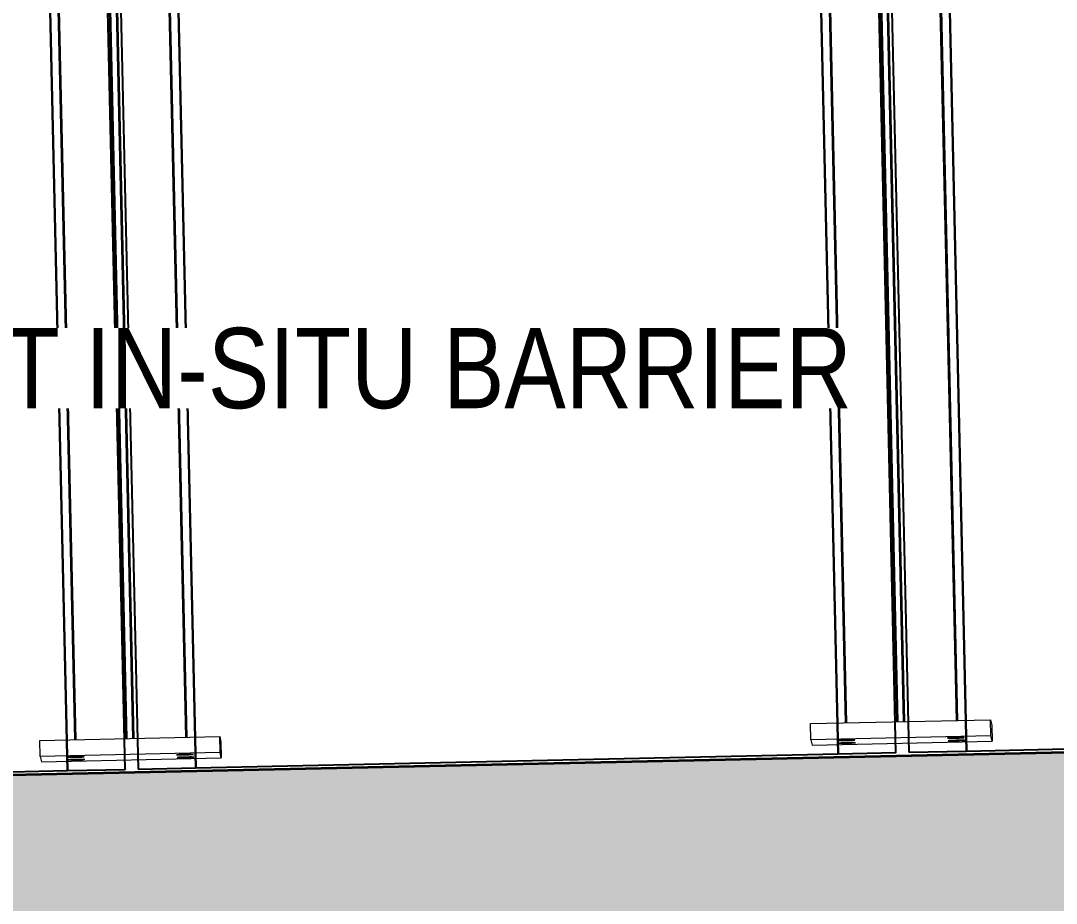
# Model space of a CAD drawing. Header units: metres. Extents: x -1147.3 to -1090.7, y 3.4 to 26.8.
# Drawn here: x -1143.005 to -1141.393, y 23.08 to 24.453 of the extents above; entities that cross this region are included whole.
import ezdxf

# ---------------------------------------------------------------- set-up
doc = ezdxf.new("R2010")
doc.units = ezdxf.units.M
for name, color, linetype, lineweight in [('A-DETL', 7, 'Continuous', 13), ('A-DETL-GENF', 7, 'Continuous', 9), ('A-GENM', 7, 'Continuous', 35), ('G-ANNO-TEXT', 7, 'Continuous', 9), ('S-FSTN', 7, 'Continuous', 18)]:
    doc.layers.add(name, color=color, linetype=linetype, lineweight=lineweight)
doc.styles.add('Arial Narrow', font='ARIALN.TTF', dxfattribs={"height": 0.125})

# ---------------------------------------------------------------- blocks, each defined once
blk = doc.blocks.new('SCR_B_08_NE_4 - SCR_B_08_NE_4-5607213-DRG-2873023 - SECTION 2')
at = {"layer": 'A-GENM', "color": 254, "lineweight": 25, "true_color": 0xd4d4d4}
for p, q in [((-1141.67913291819, 25.7964696180243), (-1141.622692793064, 23.31464329537646)), ((-1141.589066588343, 25.79449397081422), (-1141.532714900068, 23.31655646576093)), ((-1141.532714900068, 23.31655646576093), (-1141.589066588158, 25.7944939706204)), ((-1141.532714900068, 23.31655646576093), (-1140.532662735949, 23.3383751423567)), ((-1141.622692793064, 23.31464329537646), (-1141.532714900068, 23.31655646576093))]:
    blk.add_line(p, q, dxfattribs=at)
blk = doc.blocks.new('SCR_B_08_NE_5 - SCR_B_08_NE_5-5608051-DRG-2873023 - SECTION 2')
at = {"layer": 'A-GENM', "color": 254, "lineweight": 25, "true_color": 0xd4d4d4}
for p, q in [((-1142.879243570107, 25.79612480308018), (-1142.822218651075, 23.28858349648906)), ((-1142.789177240262, 25.79414915587211), (-1142.732240758078, 23.29049666687353)), ((-1142.732240758078, 23.29049666687353), (-1142.789177240075, 25.79414915567629)), ((-1141.789213988429, 25.79888429906768), (-1141.732665773408, 23.31230497670613)), ((-1141.732665773408, 23.31230497670612), (-1141.789213988429, 25.79888429906754)), ((-1141.642687880405, 23.31421814678078), (-1141.69914765839, 25.79690865135326)), ((-1142.732240758078, 23.29049666687353), (-1141.732665773408, 23.31230497670612)), ((-1141.732665773408, 23.31230497670612), (-1141.642687880405, 23.31421814678078)), ((-1141.642675223668, 23.31479514532113), (-1141.642687880405, 23.31421814678078)), ((-1142.822218651075, 23.28858349648906), (-1142.732240758078, 23.29049666687353))]:
    blk.add_line(p, q, dxfattribs=at)
blk = doc.blocks.new('SCR_B_08_NE_6 - SCR_B_08_NE_6-5608889-DRG-2873023 - SECTION 2')
at = {"layer": 'A-GENM', "color": 254, "lineweight": 25, "true_color": 0xd4d4d4}
for p, q in [((-1142.989324609865, 25.79853814371415), (-1142.932191631426, 23.28624517816323)), ((-1142.932191631603, 23.28624521919739), (-1142.989324610379, 25.79853814371415)), ((-1142.842213738416, 23.28815834792784), (-1142.899258310309, 25.79656383641172)), ((-1143.931856991029, 23.26444396510741), (-1142.932191631603, 23.28624521919739)), ((-1142.932191631426, 23.28624517816323), (-1142.842213738416, 23.28815834792784)), ((-1142.842201081679, 23.28873534646818), (-1142.842213738416, 23.28815834792782))]:
    blk.add_line(p, q, dxfattribs=at)
blk = doc.blocks.new('T2DPAA-T2D-C3S-DU-M3D-100304_rvt-1-DRG-2873023 - SECTION 2')
at = {"layer": 'A-GENM', "color": 254, "lineweight": 25, "true_color": 0xd4d4d4}
for name in ['SCR_B_08_NE_6 - SCR_B_08_NE_6-5608889-DRG-2873023 - SECTION 2', 'SCR_B_08_NE_5 - SCR_B_08_NE_5-5608051-DRG-2873023 - SECTION 2', 'SCR_B_08_NE_4 - SCR_B_08_NE_4-5607213-DRG-2873023 - SECTION 2']:
    blk.add_blockref(name, (0, 0), dxfattribs=at)
blk = doc.blocks.new('BR08_GEN_POST_0 - 360UB_BASE-V7-DRG-2873023 - SECTION 2')
at = {"layer": 'A-GENM'}
for p, q in [((-1141.603076907485, 25.79480129626367), (-1141.547802945003, 23.3642543352041)), ((-1141.719884797448, 23.36050073658462), (-1141.77223851083, 25.66263637599033)), ((-1141.600111746756, 25.65886069369257), (-1141.547929196892, 23.36425158128838)), ((-1141.64042822383, 23.36223391228445), (-1141.665579537191, 24.48723520654596)), ((-1141.655565424472, 24.48670656402117), (-1141.63043080519, 23.36245198465101))]:
    blk.add_line(p, q, dxfattribs=at)
blk = doc.blocks.new('BR08_GEN_POST_0 - 360UB_BASE-V8-DRG-2873023 - SECTION 2')
at = {"layer": 'A-GENM'}
for p, q in [((-1142.803187559404, 25.79445648132133), (-1142.747329294907, 23.33821616625276)), ((-1142.919411146433, 23.33446252722493), (-1142.972349162749, 25.66229156104777)), ((-1142.800222398674, 25.65851587875023), (-1142.747455546796, 23.33821341230739)), ((-1142.839954564932, 23.33619572176402), (-1142.866086432152, 24.50505652925801)), ((-1142.856072319434, 24.50452788673324), (-1142.829957146345, 23.3364137964782))]:
    blk.add_line(p, q, dxfattribs=at)
blk = doc.blocks.new('Barrier Post Column Base Plate - 25mm-V12-DRG-2873023 - SECTION 2')
at = {"layer": 'S-FSTN'}
for p, q in [((-1141.775520790036, 23.35928715605878), (-1141.495593067987, 23.36539318232542)), ((-1141.774980609891, 23.33430418702667), (-1141.775520790036, 23.35928715605878)), ((-1141.495593067987, 23.36539318232542), (-1141.493626417276, 23.3570566189307)), ((-1141.495052887841, 23.34041021329331), (-1141.495593067987, 23.36539318232542)), ((-1141.493626417276, 23.3570566189307), (-1141.49308623713, 23.33207364989859)), ((-1141.495052887841, 23.34041021329331), (-1141.774980609891, 23.33430418702667)), ((-1141.49308623713, 23.33207364989859), (-1141.495052887841, 23.34041021329331)), ((-1141.774980609891, 23.33430418702667), (-1141.773013959179, 23.32596762363195)), ((-1141.773013959179, 23.32596762363195), (-1141.49308623713, 23.33207364989859))]:
    blk.add_line(p, q, dxfattribs=at)
for centre, major_axis, ratio, start_param, end_param in [((-1141.549547027709, 23.33712667442797), (0.01299696226223565, 0.0002810194801123732), 0.02991892374664696, 0.006378545515204062, 3.147971199130487), ((-1141.719503144668, 23.33341944419465), (0.01299696226223405, 0.0002810194801192186), 0.02991892374627221, 0.00637854550673192, 3.147971199112883), ((-1141.719503144668, 23.33341944419465), (0.01299696226269198, 0.0002810194801092188), 0.0299189237456989, 3.147971199164159, 6.289563852737594), ((-1141.718519819312, 23.32925116249729), (0.01299696226269199, 0.000281019480102108), 0.02991892374596899, 0.006378545601723512, 3.14797119914775), ((-1141.718519819312, 23.32925116249729), (0.01299696226223405, 0.000281019480122774), 0.02991892374600056, 3.147971199069174, 6.289563852702734), ((-1141.549547027709, 23.33712667442797), (0.01299696226269198, 0.0002810194801057094), 0.02991892374542413, 3.147971199173237, 6.28956385273754), ((-1141.548563702353, 23.33295839273061), (0.01299696226246302, 0.0002810194801159964), 0.02991892374612295, 0.006378545522255427, 3.147971199130306), ((-1141.548563702353, 23.33295839273061), (0.01299696226251095, 0.000281019480103042), 0.02991892374653591, 3.147971199166179, 6.194258812675773), ((-1141.548563702353, 23.33295839273061), (0.01299696226246302, 0.0002810194801088856), 0.02991892374611982, 1.839789685105302e-11, 0.006378545540533336)]:
    blk.add_ellipse(centre, major_axis=major_axis, ratio=ratio, start_param=start_param, end_param=end_param, dxfattribs=at)
blk = doc.blocks.new('Barrier Post Column Base Plate - 25mm-V13-DRG-2873023 - SECTION 2')
at = {"layer": 'S-FSTN'}
for p, q in [((-1142.975047091408, 23.33324893466676), (-1142.695119370781, 23.33935502666775)), ((-1142.695119370781, 23.33935502666775), (-1142.693152283487, 23.33099827286042)), ((-1142.694579197435, 23.31437211153845), (-1142.695119370781, 23.33935502666775)), ((-1142.974506918063, 23.30826601953745), (-1142.975047091408, 23.33324893466676)), ((-1142.693152283487, 23.33099827286042), (-1142.692612110141, 23.30601535773112)), ((-1142.694579197435, 23.31437211153845), (-1142.974506918063, 23.30826601953745)), ((-1142.974506918063, 23.30826601953745), (-1142.972539830769, 23.29990926573012)), ((-1142.972539830769, 23.29990926573012), (-1142.692612110141, 23.30601535773112)), ((-1142.692612110141, 23.30601535773112), (-1142.694579197435, 23.31437211153845))]:
    blk.add_line(p, q, dxfattribs=at)
for centre, major_axis, ratio, start_param, end_param in [((-1142.919029343973, 23.30737624201439), (0.01299696232587704, 0.0002810165500375613), 0.02999104924922065, 0.006378552427912075, 3.147971206004981), ((-1142.919029343973, 23.30737624201439), (0.01299696232564807, 0.0002810165500443851), 0.02999104924909953, 3.147971205974815, 6.289563859577332), ((-1142.749073227878, 23.31108351215785), (0.01299696232587544, 0.0002810165500444068), 0.02999104924884592, 0.006378552410350372, 3.147971205987419), ((-1142.749073227878, 23.31108351215785), (0.01299696232564967, 0.0002810165500375859), 0.02999104924947426, 3.147971205992258, 6.289563859594776), ((-1142.748089684231, 23.30690513525418), (0.01299696232564807, 0.0002810165500443851), 0.02999104924909953, 0.006378552385028306, 3.147971205987533), ((-1142.748089684231, 23.30690513525418), (0.01299696232587704, 0.0002810165500376075), 0.02999104924894743, 3.147971206017639, 6.28956385959472), ((-1142.918045800326, 23.30319786511072), (0.01299696232587704, 0.0002810165500376075), 0.02999104924894743, 0.006378552415133944, 3.147971206004921), ((-1142.918045800326, 23.30319786511072), (0.01299696232587544, 0.000281016550044453), 0.0299910492485727, 3.147971205987359, 6.289563859577158)]:
    blk.add_ellipse(centre, major_axis=major_axis, ratio=ratio, start_param=start_param, end_param=end_param, dxfattribs=at)

msp = doc.modelspace()

# ---------------------------------------------------------------- hatches: boundary and pattern name
at = {"layer": 'A-DETL-GENF', "true_color": 0xc0c0c0}
msp.add_hatch(color=9, dxfattribs=at).paths.add_polyline_path([(-1145.84093957345, 21.30727483794557), (-1136.035130119636, 21.38534426272941), (-1136.035130119636, 23.43050144249367), (-1145.84093957345, 23.2172263266691), (-1145.84093957345, 21.34175688607464)])

# ---------------------------------------------------------------- linework, layer by layer
at = {"layer": 'A-DETL', "lineweight": 35}
msp.add_line((-1136.035130119636, 23.43050144249365), (-1145.84093957345, 23.2176785242588), dxfattribs=at)

# ---------------------------------------------------------------- block references
at = {"lineweight": 5}
msp.add_blockref('T2DPAA-T2D-C3S-DU-M3D-100304_rvt-1-DRG-2873023 - SECTION 2', (0, 0), dxfattribs=at)
at = {"layer": 'A-GENM'}
for name in ['BR08_GEN_POST_0 - 360UB_BASE-V8-DRG-2873023 - SECTION 2', 'BR08_GEN_POST_0 - 360UB_BASE-V7-DRG-2873023 - SECTION 2']:
    msp.add_blockref(name, (0, 0), dxfattribs=at)
at = {"layer": 'S-FSTN'}
for name in ['Barrier Post Column Base Plate - 25mm-V12-DRG-2873023 - SECTION 2', 'Barrier Post Column Base Plate - 25mm-V13-DRG-2873023 - SECTION 2']:
    msp.add_blockref(name, (0, 0), dxfattribs=at)

# ---------------------------------------------------------------- next in the draw order: texts
at = {"layer": 'G-ANNO-TEXT', "insert": (-1143.325784155098, 23.97523011643965), "char_height": 0.125, "attachment_point": 1, "style": 'Arial Narrow', "bg_fill": 3, "box_fill_scale": 1, "bg_fill_color": 256, "bg_fill_true_color": 13158600, "bg_fill_transparency": 0}
msp.add_mtext('CAST IN-SITU BARRIER', dxfattribs=at)

doc.saveas('drawing.dxf')
